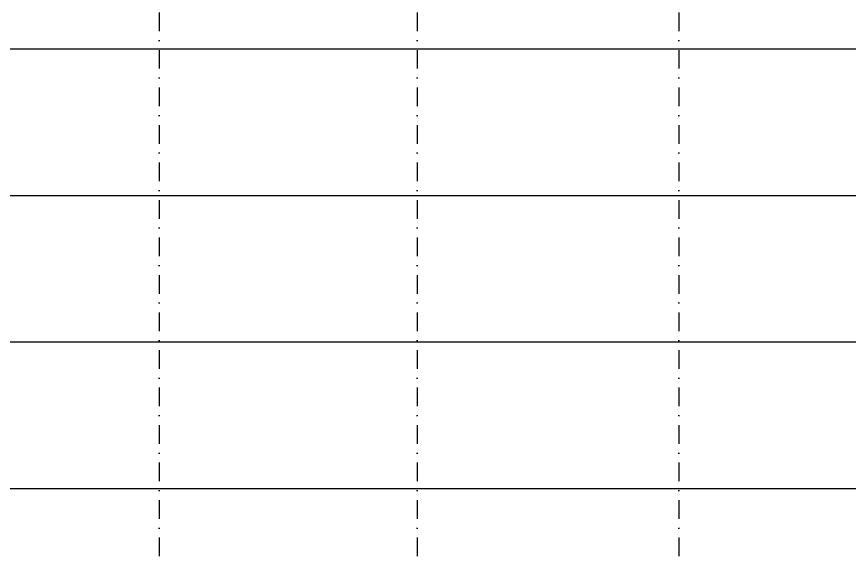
# Model space of a CAD drawing. Header units: metres. Extents: x -121 to 9872, y 3505 to 10721.
# Drawn here: x 2666.1 to 2950.3, y 9778.9 to 9961 of the extents above; entities that cross this region are included whole.
import ezdxf

# ---------------------------------------------------------------- set-up
doc = ezdxf.new("R2010")
doc.units = ezdxf.units.M
doc.linetypes.add('DASHDOT', pattern=[25.4, 12.7, -6.35, 0, -6.35])
doc.layers.add('Grade', color=9, linetype='Continuous')
doc.layers.add('Ind.Rot', color=8, linetype='DASHDOT')

msp = doc.modelspace()

# ---------------------------------------------------------------- linework, layer by layer
at = {"layer": 'Grade'}
for points in [[(0, 9950), (9859.453, 9950)], [(0, 9900), (9859.453, 9900)], [(0, 9850), (9859.453, 9850)], [(0, 9800), (9859.453, 9800)]]:
    msp.add_lwpolyline(points, dxfattribs=at)
at = {"layer": 'Ind.Rot', "linetype": 'DASHDOT', "ltscale": 0.5}
for points in [[(2714.77, 10500), (2714.77, 8300)], [(2802.77, 10500), (2802.77, 8300)], [(2892.06, 10500), (2892.06, 8300)]]:
    msp.add_lwpolyline(points, dxfattribs=at)

doc.saveas('drawing.dxf')
